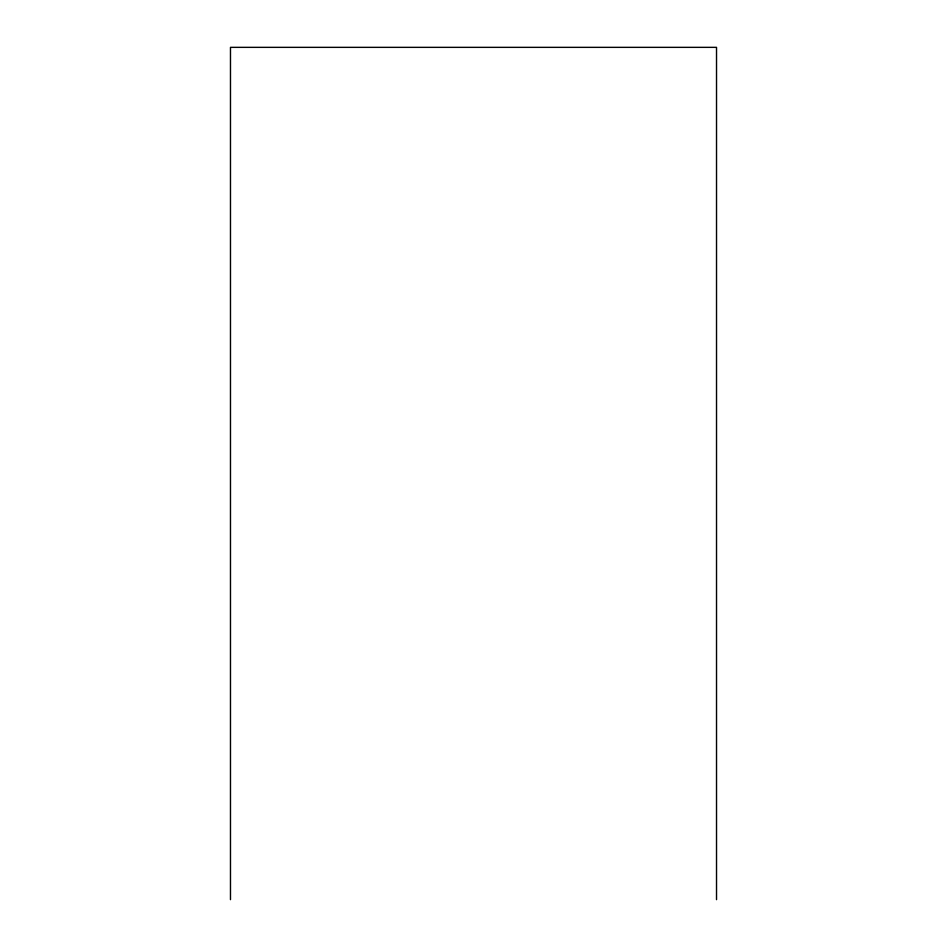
<?xml version="1.0" encoding="UTF-8"?>
<svg xmlns="http://www.w3.org/2000/svg" width="947" height="947" viewBox="0 0 947 947"><rect width="100%" height="100%" fill="white"/><g stroke="black" fill="none" stroke-linecap="round" stroke-linejoin="round"><path stroke-width="1.42" d="M716.524 899.65L716.524 47.35L230.476 47.35L230.476 899.65"/></g></svg>
